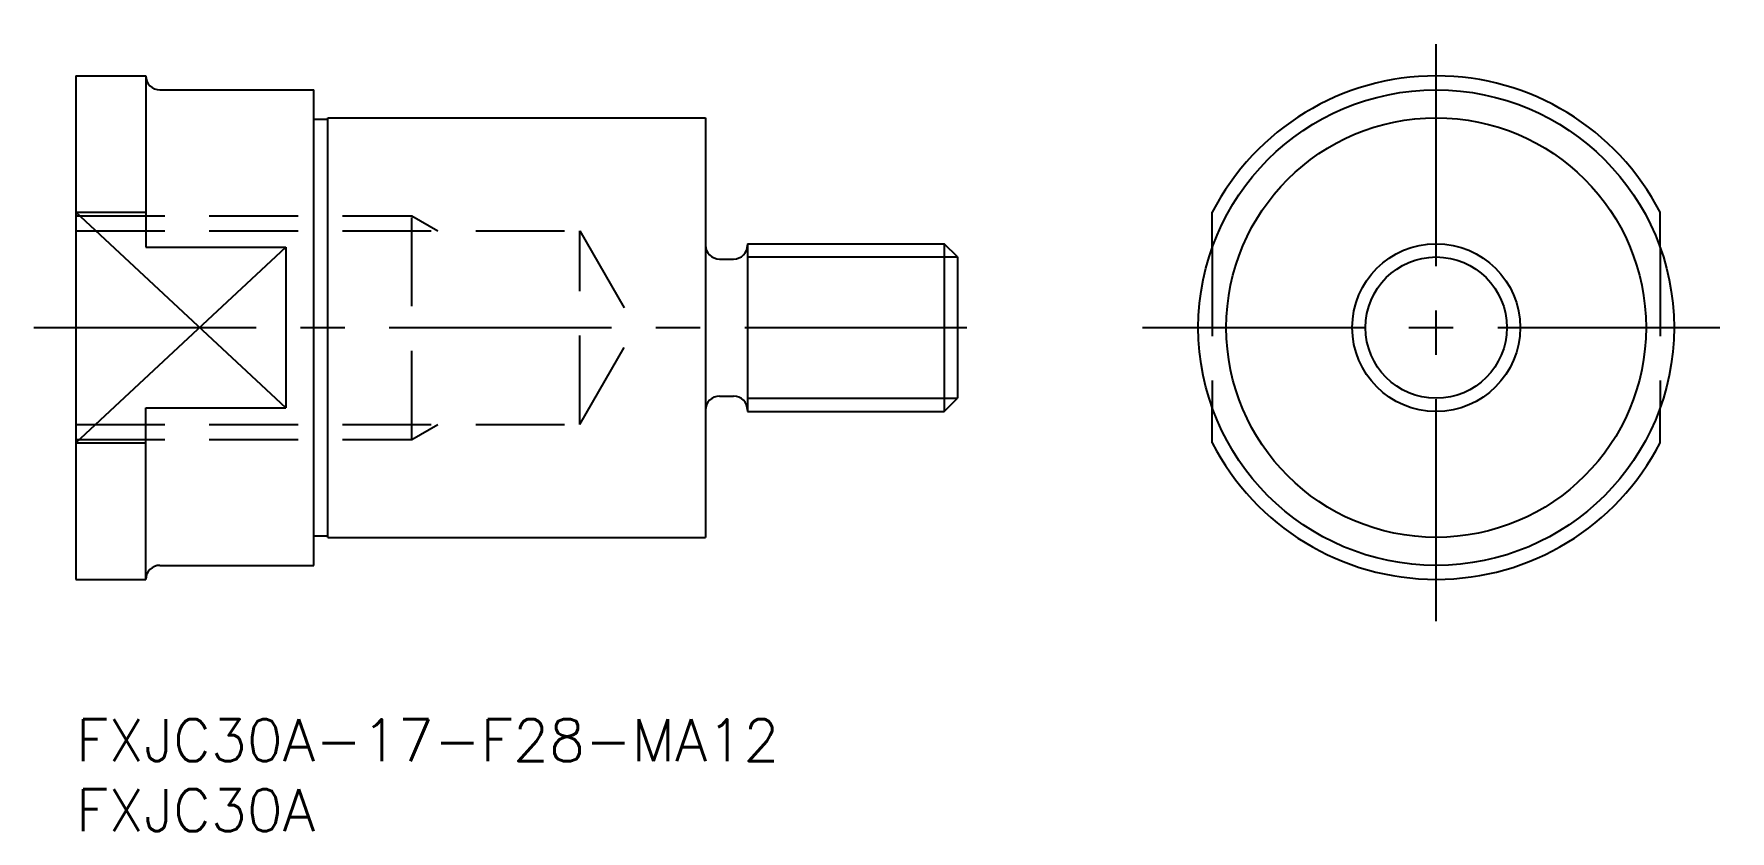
# Model space of a CAD drawing. Extents: x -3 to 118, y -8 to 49.
import ezdxf

# ---------------------------------------------------------------- set-up
doc = ezdxf.new("R2010")
doc.units = 0
doc.header["$LTSCALE"] = 0.5
doc.linetypes.add('CENTER', pattern=[50.8, 31.75, -6.35, 6.35, -6.35])
doc.linetypes.add('DASHED', pattern=[19.05, 12.7, -6.35])
for name, color, linetype in [('MSM_CENTER', 1, 'CENTER'), ('MSM_CONTINUOUS', 7, 'CONTINUOUS'), ('MSM_DASHED', 4, 'DASHED'), ('MSM_NARROW', 5, 'CONTINUOUS'), ('MSM_PART_NUMBER', 7, 'CONTINUOUS')]:
    doc.layers.add(name, color=color, linetype=linetype)
doc.styles.get("Standard").update_dxf_attribs({"font": 'txt.shx', "height": 3, "bigfont": 'bigfont.shx'})

# ---------------------------------------------------------------- blocks, each defined once
blk = doc.blocks.new('*U14')
at = {"layer": 'MSM_PART_NUMBER'}
blk.add_text('FXJC30A-17-F28-MA12', height=3, dxfattribs=at).set_placement((0, -3))
blk = doc.blocks.new('*U15')
at = {"layer": 'MSM_PART_NUMBER'}
blk.add_text('FXJC30A', height=3, dxfattribs=at).set_placement((0, -8))

msp = doc.modelspace()

# ---------------------------------------------------------------- linework, layer by layer
at = {"layer": 'MSM_CENTER'}
for p, q in [((97.22, 7), (97.22, 49)), ((-3, 28), (66, 28)), ((76.22, 28), (118.22, 28))]:
    msp.add_line(p, q, dxfattribs=at)
at = {"layer": 'MSM_CONTINUOUS'}
for p, q in [((0, 46), (0, 10)), ((0, 46), (5, 46)), ((5, 46), (5, 33.74)), ((6, 45), (17, 45)), ((17, 11), (17, 45)), ((17, 42.9), (18, 42.9)), ((18, 43), (45, 43)), ((18, 13), (18, 43)), ((45, 43), (45, 13)), ((0, 36.25), (5, 36.25)), ((81.22, 33.74), (81.22, 36.25)), ((113.22, 33.74), (113.22, 36.25)), ((48, 34), (62.05, 34)), ((48, 34), (48, 22)), ((63, 33.05), (62.05, 34)), ((62.05, 34), (62.05, 22)), ((5, 33.74), (15, 33.74)), ((15, 33.74), (15, 22.26)), ((46, 32.9), (47, 32.9)), ((63, 33.05), (63, 22.95)), ((46, 23.1), (47, 23.1)), ((5, 10), (5, 22.26)), ((5, 22.26), (15, 22.26)), ((48, 22), (62.05, 22)), ((62.05, 22), (63, 22.95)), ((81.22, 19.75), (81.22, 22.26)), ((113.22, 19.75), (113.22, 22.26)), ((0, 19.75), (5, 19.75)), ((17, 13.1), (18, 13.1)), ((18, 13), (45, 13)), ((6, 11), (17, 11)), ((0, 10), (5, 10))]:
    msp.add_line(p, q, dxfattribs=at)
for radius in [17, 15, 6]:
    msp.add_circle((97.22, 28), radius, dxfattribs=at)
for centre, radius, start, end in [((6, 46), 1, 180, 270), ((97.22, 28), 18, 27.266, 152.734), ((46, 33.9), 1, 180, 270), ((47, 33.9), 1, 270, 0), ((46, 22.1), 1, 90, 180), ((47, 22.1), 1, 0, 90), ((97.22, 28), 18, 207.266, 332.734), ((6, 10), 1, 90, 180)]:
    msp.add_arc(centre, radius, start, end, dxfattribs=at)
at = {"layer": 'MSM_DASHED'}
for p, q in [((0, 36), (24, 36)), ((24, 36), (25.87, 34.92)), ((24, 20), (24, 36)), ((0, 34.92), (36.01, 34.92)), ((36.01, 21.08), (36.01, 34.92)), ((36.01, 34.92), (40, 28)), ((81.22, 33.74), (81.22, 22.26)), ((113.22, 33.74), (113.22, 22.26)), ((36.01, 21.08), (40, 28)), ((0, 21.08), (36.01, 21.08)), ((24, 20), (25.87, 21.08)), ((0, 20), (24, 20))]:
    msp.add_line(p, q, dxfattribs=at)
at = {"layer": 'MSM_NARROW'}
for p, q in [((15, 22.26), (0, 36.25)), ((0, 19.75), (15, 33.74)), ((48, 33.05), (63, 33.05)), ((48, 22.95), (63, 22.95))]:
    msp.add_line(p, q, dxfattribs=at)
msp.add_circle((97.22, 28), 5.05, dxfattribs=at)

# ---------------------------------------------------------------- block references
at = {"layer": 'MSM_CONTINUOUS'}
for name in ['*U14', '*U15']:
    msp.add_blockref(name, (0, 0), dxfattribs=at)

doc.saveas('drawing.dxf')
